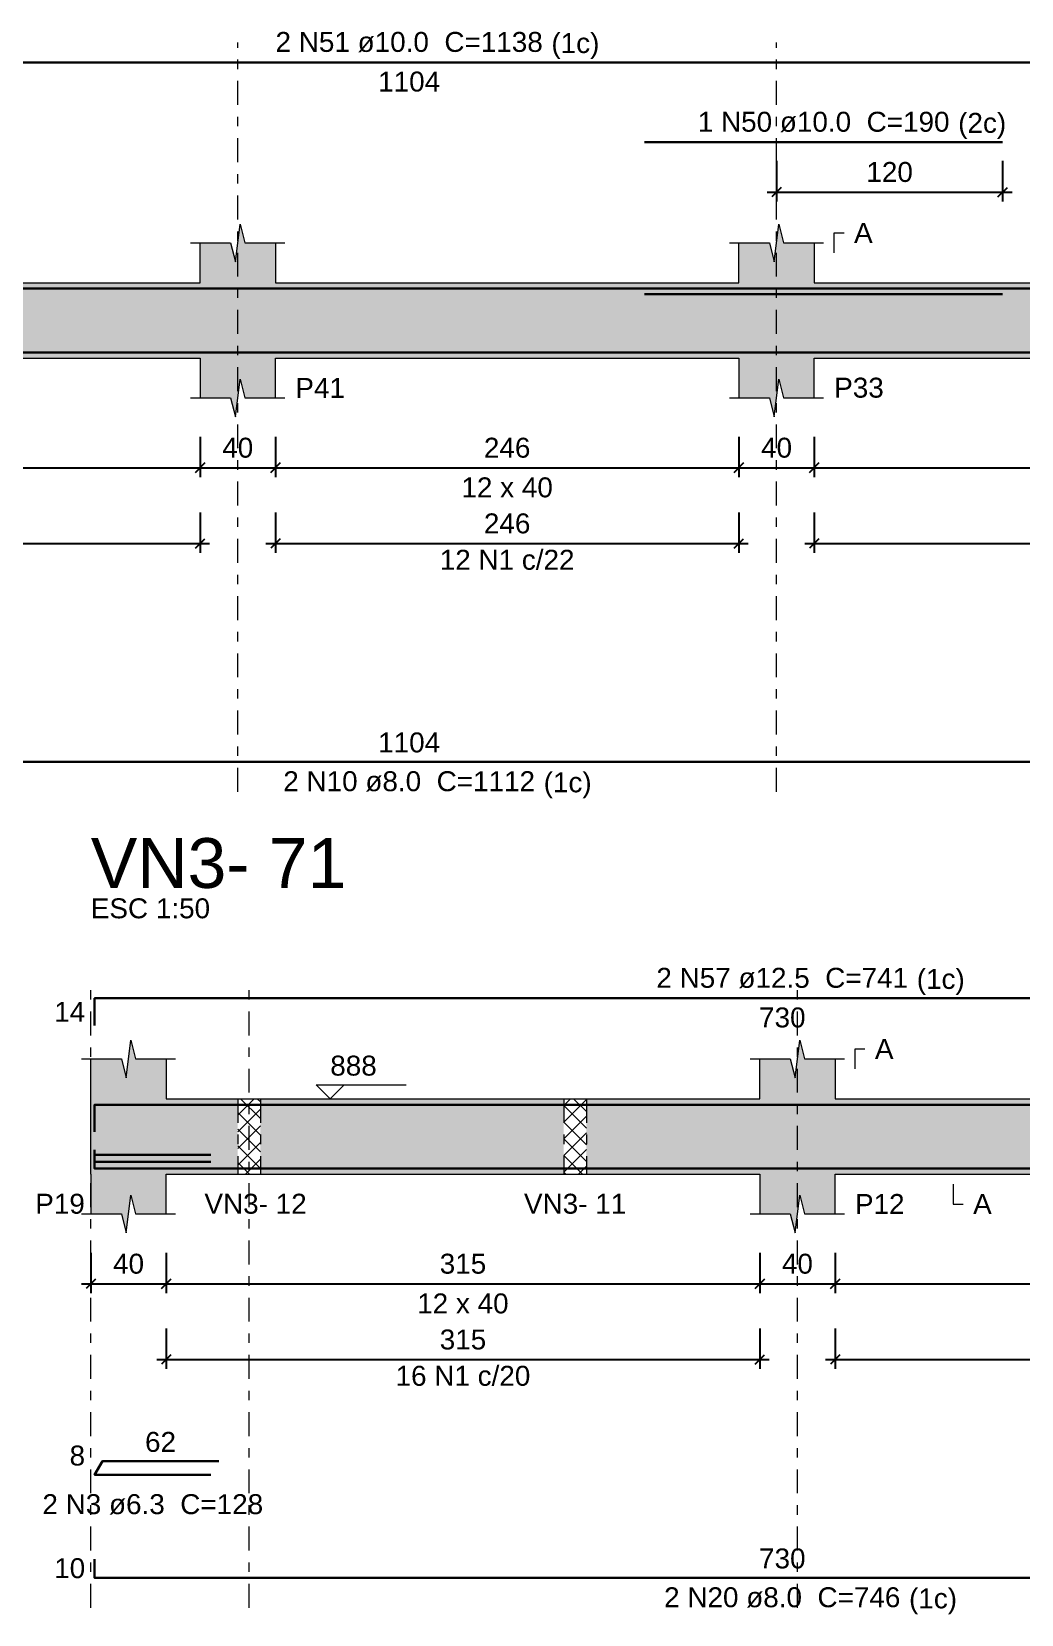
# Model space of a CAD drawing. Header units: millimetres. Extents: x -8 to 605, y -494 to 220.
# Drawn here: x 502.45 to 512.96, y -454.73 to -437.92 of the extents above; entities that cross this region are included whole.
import ezdxf

# ---------------------------------------------------------------- set-up
doc = ezdxf.new("R2010")
doc.units = ezdxf.units.MM
doc.header["$MEASUREMENT"] = 0
doc.linetypes.add('DASHDOT', pattern=[2.54, 1.27, -0.635, 0, -0.635])
doc.linetypes.add('NULL', pattern=[0])
for name, color, linetype, lineweight in [('Descrição da armadura', 7, 'Continuous', 0), ('DT-Barras na forma', 7, 'Continuous', 30), ('DT-Barras rebatidas', 7, 'Continuous', 30), ('DT-Cotas', 7, 'Continuous', 5), ('DT-Forma', 5, 'Continuous', 5), ('DT-Hachura forma vigas', 252, 'Continuous', 5), ('DT-Hachura intersecção vigas', 9, 'Continuous', 5), ('DT-Pontilhado', 9, 'DASHDOT', 5), ('DT-Textos', 7, 'Continuous', 5), ('DT-Título', 5, 'Continuous', 20), ('Textos armaduras', 7, 'Continuous', 0)]:
    doc.layers.add(name, color=color, linetype=linetype, lineweight=lineweight)
doc.styles.add('Arial', font='arial.ttf')
doc.dimstyles.new('UM_50.000000', dxfattribs={"dimtxt": 0.18, "dimasz": 0.1, "dimexe": 0.1, "dimexo": 0.2, "dimgap": 0, "dimtad": 1, "dimtih": 1, "dimtoh": 1, "dimdec": 1, "dimlfac": 50, "dimzin": 0, "dimdsep": 46, "dimtxsty": 'Standard', "dimcen": 0.09, "dimdle": 0.1, "dimadec": 1, "dimazin": 2, "dimtfac": 1, "dimtdec": 4, "dimtofl": 0, "dimtmove": 0, "dimatfit": 3, "dimfxl": 1, "dimtolj": 1, "dimarcsym": 0})
pattern_1 = [(45, (491.48074, -487.50912), (-0.08838835, 0.08838835), []), (135, (491.48074, -487.50912), (-0.08838835, -0.08838835), [])]

# ---------------------------------------------------------------- blocks, each defined once
blk = doc.blocks.new('_Oblique')
at = {"color": 0, "linetype": 'ByBlock', "lineweight": -2}
blk.add_line((-0.5, -0.5), (0.5, 0.5), dxfattribs=at)
blk = doc.blocks.new('*D5110')
at = {"layer": 'Defpoints', "color": 0, "transparency": 16777216}
for p in [(499.137, -442.021), (504.237, -442.021), (504.237, -442.55)]:
    blk.add_point(p, dxfattribs=at)
at = {"layer": 'DT-Cotas', "color": 0, "lineweight": -2, "transparency": 16777216}
for p, q in [((499.137, -442.221), (499.137, -442.65)), ((504.237, -442.221), (504.237, -442.65)), ((499.037, -442.55), (504.337, -442.55))]:
    blk.add_line(p, q, dxfattribs=at)
at = {"layer": 'DT-Cotas', "color": 0, "lineweight": -2, "transparency": 16777216, "xscale": 0.1, "yscale": 0.1, "zscale": 0.1, "rotation": 180}
blk.add_blockref('_Oblique', (499.137, -442.55), dxfattribs=at)
at = {"layer": 'DT-Cotas', "color": 0, "lineweight": -2, "transparency": 16777216, "xscale": 0.1, "yscale": 0.1, "zscale": 0.1}
blk.add_blockref('_Oblique', (504.237, -442.55), dxfattribs=at)
at = {"layer": 'DT-Cotas', "color": 7, "transparency": 16777216, "insert": (501.687, -442.339), "char_height": 0.2118, "attachment_point": 5, "rotation": 0.0057, "style": 'Arial'}
blk.add_mtext('\\A1;255', dxfattribs=at)
blk = doc.blocks.new('*D5111')
at = {"layer": 'Defpoints', "color": 0, "transparency": 16777216}
for p in [(504.237, -442.021), (505.037, -442.021), (505.037, -442.55)]:
    blk.add_point(p, dxfattribs=at)
at = {"layer": 'DT-Cotas', "color": 0, "lineweight": -2, "transparency": 16777216}
for p, q in [((504.237, -442.221), (504.237, -442.65)), ((505.037, -442.221), (505.037, -442.65)), ((504.137, -442.55), (505.137, -442.55))]:
    blk.add_line(p, q, dxfattribs=at)
at = {"layer": 'DT-Cotas', "color": 0, "lineweight": -2, "transparency": 16777216, "xscale": 0.1, "yscale": 0.1, "zscale": 0.1, "rotation": 180}
blk.add_blockref('_Oblique', (504.237, -442.55), dxfattribs=at)
at = {"layer": 'DT-Cotas', "color": 0, "lineweight": -2, "transparency": 16777216, "xscale": 0.1, "yscale": 0.1, "zscale": 0.1}
blk.add_blockref('_Oblique', (505.037, -442.55), dxfattribs=at)
at = {"layer": 'DT-Cotas', "color": 7, "transparency": 16777216, "insert": (504.637, -442.339), "char_height": 0.2118, "attachment_point": 5, "rotation": 0.0057, "style": 'Arial'}
blk.add_mtext('\\A1;40', dxfattribs=at)
blk = doc.blocks.new('*D5112')
at = {"layer": 'Defpoints', "color": 0, "transparency": 16777216}
for p in [(505.037, -442.021), (509.957, -442.021), (509.957, -442.55)]:
    blk.add_point(p, dxfattribs=at)
at = {"layer": 'DT-Cotas', "color": 0, "lineweight": -2, "transparency": 16777216}
for p, q in [((505.037, -442.221), (505.037, -442.65)), ((509.957, -442.221), (509.957, -442.65)), ((504.937, -442.55), (510.057, -442.55))]:
    blk.add_line(p, q, dxfattribs=at)
at = {"layer": 'DT-Cotas', "color": 0, "lineweight": -2, "transparency": 16777216, "xscale": 0.1, "yscale": 0.1, "zscale": 0.1, "rotation": 180}
blk.add_blockref('_Oblique', (505.037, -442.55), dxfattribs=at)
at = {"layer": 'DT-Cotas', "color": 0, "lineweight": -2, "transparency": 16777216, "xscale": 0.1, "yscale": 0.1, "zscale": 0.1}
blk.add_blockref('_Oblique', (509.957, -442.55), dxfattribs=at)
at = {"layer": 'DT-Cotas', "color": 7, "transparency": 16777216, "insert": (507.497, -442.339), "char_height": 0.2118, "attachment_point": 5, "rotation": 0.0057, "style": 'Arial'}
blk.add_mtext('\\A1;246', dxfattribs=at)
blk = doc.blocks.new('*D5113')
at = {"layer": 'Defpoints', "color": 0, "transparency": 16777216}
for p in [(509.957, -442.021), (510.757, -442.021), (510.757, -442.55)]:
    blk.add_point(p, dxfattribs=at)
at = {"layer": 'DT-Cotas', "color": 0, "lineweight": -2, "transparency": 16777216}
for p, q in [((509.957, -442.221), (509.957, -442.65)), ((510.757, -442.221), (510.757, -442.65)), ((509.857, -442.55), (510.857, -442.55))]:
    blk.add_line(p, q, dxfattribs=at)
at = {"layer": 'DT-Cotas', "color": 0, "lineweight": -2, "transparency": 16777216, "xscale": 0.1, "yscale": 0.1, "zscale": 0.1, "rotation": 180}
blk.add_blockref('_Oblique', (509.957, -442.55), dxfattribs=at)
at = {"layer": 'DT-Cotas', "color": 0, "lineweight": -2, "transparency": 16777216, "xscale": 0.1, "yscale": 0.1, "zscale": 0.1}
blk.add_blockref('_Oblique', (510.757, -442.55), dxfattribs=at)
at = {"layer": 'DT-Cotas', "color": 7, "transparency": 16777216, "insert": (510.357, -442.339), "char_height": 0.2118, "attachment_point": 5, "rotation": 0.0057, "style": 'Arial'}
blk.add_mtext('\\A1;40', dxfattribs=at)
blk = doc.blocks.new('*D5114')
at = {"layer": 'Defpoints', "color": 0, "transparency": 16777216}
for p in [(510.757, -442.021), (516.737, -442.021), (516.737, -442.55)]:
    blk.add_point(p, dxfattribs=at)
at = {"layer": 'DT-Cotas', "color": 0, "lineweight": -2, "transparency": 16777216}
for p, q in [((510.757, -442.221), (510.757, -442.65)), ((516.737, -442.221), (516.737, -442.65)), ((510.657, -442.55), (516.837, -442.55))]:
    blk.add_line(p, q, dxfattribs=at)
at = {"layer": 'DT-Cotas', "color": 0, "lineweight": -2, "transparency": 16777216, "xscale": 0.1, "yscale": 0.1, "zscale": 0.1, "rotation": 180}
blk.add_blockref('_Oblique', (510.757, -442.55), dxfattribs=at)
at = {"layer": 'DT-Cotas', "color": 0, "lineweight": -2, "transparency": 16777216, "xscale": 0.1, "yscale": 0.1, "zscale": 0.1}
blk.add_blockref('_Oblique', (516.737, -442.55), dxfattribs=at)
at = {"layer": 'DT-Cotas', "color": 7, "transparency": 16777216, "insert": (513.747, -442.339), "char_height": 0.2118, "attachment_point": 5, "rotation": 0.0057, "style": 'Arial'}
blk.add_mtext('\\A1;299', dxfattribs=at)
blk = doc.blocks.new('*D5116')
at = {"layer": 'Defpoints', "color": 0, "transparency": 16777216}
for p in [(510.357, -439.092), (512.757, -439.092), (512.757, -439.622)]:
    blk.add_point(p, dxfattribs=at)
at = {"layer": 'DT-Cotas', "color": 0, "lineweight": -2, "transparency": 16777216}
for p, q in [((510.357, -439.292), (510.357, -439.722)), ((512.757, -439.292), (512.757, -439.722)), ((510.257, -439.622), (512.857, -439.622))]:
    blk.add_line(p, q, dxfattribs=at)
at = {"layer": 'DT-Cotas', "color": 0, "lineweight": -2, "transparency": 16777216, "xscale": 0.1, "yscale": 0.1, "zscale": 0.1, "rotation": 180}
blk.add_blockref('_Oblique', (510.357, -439.622), dxfattribs=at)
at = {"layer": 'DT-Cotas', "color": 0, "lineweight": -2, "transparency": 16777216, "xscale": 0.1, "yscale": 0.1, "zscale": 0.1}
blk.add_blockref('_Oblique', (512.757, -439.622), dxfattribs=at)
at = {"layer": 'DT-Cotas', "color": 7, "transparency": 16777216, "insert": (511.557, -439.41), "char_height": 0.2118, "attachment_point": 5, "rotation": 0.0057, "style": 'Arial'}
blk.add_mtext('\\A1;120', dxfattribs=at)
blk = doc.blocks.new('*D5120')
at = {"layer": 'Defpoints', "color": 0, "transparency": 16777216}
for p in [(499.137, -442.826), (504.237, -442.826), (504.237, -443.355)]:
    blk.add_point(p, dxfattribs=at)
at = {"layer": 'DT-Cotas', "color": 0, "lineweight": -2, "transparency": 16777216}
for p, q in [((499.137, -443.026), (499.137, -443.455)), ((504.237, -443.026), (504.237, -443.455)), ((499.037, -443.355), (504.337, -443.355))]:
    blk.add_line(p, q, dxfattribs=at)
at = {"layer": 'DT-Cotas', "color": 0, "lineweight": -2, "transparency": 16777216, "xscale": 0.1, "yscale": 0.1, "zscale": 0.1, "rotation": 180}
blk.add_blockref('_Oblique', (499.137, -443.355), dxfattribs=at)
at = {"layer": 'DT-Cotas', "color": 0, "lineweight": -2, "transparency": 16777216, "xscale": 0.1, "yscale": 0.1, "zscale": 0.1}
blk.add_blockref('_Oblique', (504.237, -443.355), dxfattribs=at)
at = {"layer": 'DT-Cotas', "color": 7, "transparency": 16777216, "insert": (501.687, -443.143), "char_height": 0.2118, "attachment_point": 5, "rotation": 0.0057, "style": 'Arial'}
blk.add_mtext('\\A1;255', dxfattribs=at)
blk = doc.blocks.new('*D5121')
at = {"layer": 'Defpoints', "color": 0, "transparency": 16777216}
for p in [(505.037, -442.826), (509.957, -442.826), (509.957, -443.355)]:
    blk.add_point(p, dxfattribs=at)
at = {"layer": 'DT-Cotas', "color": 0, "lineweight": -2, "transparency": 16777216}
for p, q in [((505.037, -443.026), (505.037, -443.455)), ((509.957, -443.026), (509.957, -443.455)), ((504.937, -443.355), (510.057, -443.355))]:
    blk.add_line(p, q, dxfattribs=at)
at = {"layer": 'DT-Cotas', "color": 0, "lineweight": -2, "transparency": 16777216, "xscale": 0.1, "yscale": 0.1, "zscale": 0.1, "rotation": 180}
blk.add_blockref('_Oblique', (505.037, -443.355), dxfattribs=at)
at = {"layer": 'DT-Cotas', "color": 0, "lineweight": -2, "transparency": 16777216, "xscale": 0.1, "yscale": 0.1, "zscale": 0.1}
blk.add_blockref('_Oblique', (509.957, -443.355), dxfattribs=at)
at = {"layer": 'DT-Cotas', "color": 7, "transparency": 16777216, "insert": (507.497, -443.143), "char_height": 0.2118, "attachment_point": 5, "rotation": 0.0057, "style": 'Arial'}
blk.add_mtext('\\A1;246', dxfattribs=at)
blk = doc.blocks.new('*D5122')
at = {"layer": 'Defpoints', "color": 0, "transparency": 16777216}
for p in [(510.757, -442.826), (516.737, -442.826), (516.737, -443.355)]:
    blk.add_point(p, dxfattribs=at)
at = {"layer": 'DT-Cotas', "color": 0, "lineweight": -2, "transparency": 16777216}
for p, q in [((510.757, -443.026), (510.757, -443.455)), ((516.737, -443.026), (516.737, -443.455)), ((510.657, -443.355), (516.837, -443.355))]:
    blk.add_line(p, q, dxfattribs=at)
at = {"layer": 'DT-Cotas', "color": 0, "lineweight": -2, "transparency": 16777216, "xscale": 0.1, "yscale": 0.1, "zscale": 0.1, "rotation": 180}
blk.add_blockref('_Oblique', (510.757, -443.355), dxfattribs=at)
at = {"layer": 'DT-Cotas', "color": 0, "lineweight": -2, "transparency": 16777216, "xscale": 0.1, "yscale": 0.1, "zscale": 0.1}
blk.add_blockref('_Oblique', (516.737, -443.355), dxfattribs=at)
at = {"layer": 'DT-Cotas', "color": 7, "transparency": 16777216, "insert": (513.747, -443.143), "char_height": 0.2118, "attachment_point": 5, "rotation": 0.0057, "style": 'Arial'}
blk.add_mtext('\\A1;299', dxfattribs=at)
blk = doc.blocks.new('*D5155')
at = {"layer": 'Defpoints', "color": 0, "transparency": 16777216}
for p in [(503.078, -450.689), (503.878, -450.689), (503.878, -451.219)]:
    blk.add_point(p, dxfattribs=at)
at = {"layer": 'DT-Cotas', "color": 0, "lineweight": -2, "transparency": 16777216}
for p, q in [((503.078, -450.889), (503.078, -451.319)), ((503.878, -450.889), (503.878, -451.319)), ((502.978, -451.219), (503.978, -451.219))]:
    blk.add_line(p, q, dxfattribs=at)
at = {"layer": 'DT-Cotas', "color": 0, "lineweight": -2, "transparency": 16777216, "xscale": 0.1, "yscale": 0.1, "zscale": 0.1, "rotation": 180}
blk.add_blockref('_Oblique', (503.078, -451.219), dxfattribs=at)
at = {"layer": 'DT-Cotas', "color": 0, "lineweight": -2, "transparency": 16777216, "xscale": 0.1, "yscale": 0.1, "zscale": 0.1}
blk.add_blockref('_Oblique', (503.878, -451.219), dxfattribs=at)
at = {"layer": 'DT-Cotas', "color": 7, "transparency": 16777216, "insert": (503.478, -451.007), "char_height": 0.2118, "attachment_point": 5, "rotation": 0.0057, "style": 'Arial'}
blk.add_mtext('\\A1;40', dxfattribs=at)
blk = doc.blocks.new('*D5156')
at = {"layer": 'Defpoints', "color": 0, "transparency": 16777216}
for p in [(503.878, -450.689), (510.178, -450.689), (510.178, -451.219)]:
    blk.add_point(p, dxfattribs=at)
at = {"layer": 'DT-Cotas', "color": 0, "lineweight": -2, "transparency": 16777216}
for p, q in [((503.878, -450.889), (503.878, -451.319)), ((510.178, -450.889), (510.178, -451.319)), ((503.778, -451.219), (510.278, -451.219))]:
    blk.add_line(p, q, dxfattribs=at)
at = {"layer": 'DT-Cotas', "color": 0, "lineweight": -2, "transparency": 16777216, "xscale": 0.1, "yscale": 0.1, "zscale": 0.1, "rotation": 180}
blk.add_blockref('_Oblique', (503.878, -451.219), dxfattribs=at)
at = {"layer": 'DT-Cotas', "color": 0, "lineweight": -2, "transparency": 16777216, "xscale": 0.1, "yscale": 0.1, "zscale": 0.1}
blk.add_blockref('_Oblique', (510.178, -451.219), dxfattribs=at)
at = {"layer": 'DT-Cotas', "color": 7, "transparency": 16777216, "insert": (507.028, -451.007), "char_height": 0.2118, "attachment_point": 5, "rotation": 0.0057, "style": 'Arial'}
blk.add_mtext('\\A1;315', dxfattribs=at)
blk = doc.blocks.new('*D5157')
at = {"layer": 'Defpoints', "color": 0, "transparency": 16777216}
for p in [(510.178, -450.689), (510.978, -450.689), (510.978, -451.219)]:
    blk.add_point(p, dxfattribs=at)
at = {"layer": 'DT-Cotas', "color": 0, "lineweight": -2, "transparency": 16777216}
for p, q in [((510.178, -450.889), (510.178, -451.319)), ((510.978, -450.889), (510.978, -451.319)), ((510.078, -451.219), (511.078, -451.219))]:
    blk.add_line(p, q, dxfattribs=at)
at = {"layer": 'DT-Cotas', "color": 0, "lineweight": -2, "transparency": 16777216, "xscale": 0.1, "yscale": 0.1, "zscale": 0.1, "rotation": 180}
blk.add_blockref('_Oblique', (510.178, -451.219), dxfattribs=at)
at = {"layer": 'DT-Cotas', "color": 0, "lineweight": -2, "transparency": 16777216, "xscale": 0.1, "yscale": 0.1, "zscale": 0.1}
blk.add_blockref('_Oblique', (510.978, -451.219), dxfattribs=at)
at = {"layer": 'DT-Cotas', "color": 7, "transparency": 16777216, "insert": (510.578, -451.007), "char_height": 0.2118, "attachment_point": 5, "rotation": 0.0057, "style": 'Arial'}
blk.add_mtext('\\A1;40', dxfattribs=at)
blk = doc.blocks.new('*D5158')
at = {"layer": 'Defpoints', "color": 0, "transparency": 16777216}
for p in [(510.978, -450.689), (516.658, -450.689), (516.658, -451.219)]:
    blk.add_point(p, dxfattribs=at)
at = {"layer": 'DT-Cotas', "color": 0, "lineweight": -2, "transparency": 16777216}
for p, q in [((510.978, -450.889), (510.978, -451.319)), ((516.658, -450.889), (516.658, -451.319)), ((510.878, -451.219), (516.758, -451.219))]:
    blk.add_line(p, q, dxfattribs=at)
at = {"layer": 'DT-Cotas', "color": 0, "lineweight": -2, "transparency": 16777216, "xscale": 0.1, "yscale": 0.1, "zscale": 0.1, "rotation": 180}
blk.add_blockref('_Oblique', (510.978, -451.219), dxfattribs=at)
at = {"layer": 'DT-Cotas', "color": 0, "lineweight": -2, "transparency": 16777216, "xscale": 0.1, "yscale": 0.1, "zscale": 0.1}
blk.add_blockref('_Oblique', (516.658, -451.219), dxfattribs=at)
at = {"layer": 'DT-Cotas', "color": 7, "transparency": 16777216, "insert": (513.818, -451.007), "char_height": 0.2118, "attachment_point": 5, "rotation": 0.0057, "style": 'Arial'}
blk.add_mtext('\\A1;284', dxfattribs=at)
blk = doc.blocks.new('*D5162')
at = {"layer": 'Defpoints', "color": 0, "transparency": 16777216}
for p in [(503.878, -451.494), (510.178, -451.494), (510.178, -452.023)]:
    blk.add_point(p, dxfattribs=at)
at = {"layer": 'DT-Cotas', "color": 0, "lineweight": -2, "transparency": 16777216}
for p, q in [((503.878, -451.694), (503.878, -452.123)), ((510.178, -451.694), (510.178, -452.123)), ((503.778, -452.023), (510.278, -452.023))]:
    blk.add_line(p, q, dxfattribs=at)
at = {"layer": 'DT-Cotas', "color": 0, "lineweight": -2, "transparency": 16777216, "xscale": 0.1, "yscale": 0.1, "zscale": 0.1, "rotation": 180}
blk.add_blockref('_Oblique', (503.878, -452.023), dxfattribs=at)
at = {"layer": 'DT-Cotas', "color": 0, "lineweight": -2, "transparency": 16777216, "xscale": 0.1, "yscale": 0.1, "zscale": 0.1}
blk.add_blockref('_Oblique', (510.178, -452.023), dxfattribs=at)
at = {"layer": 'DT-Cotas', "color": 7, "transparency": 16777216, "insert": (507.028, -451.812), "char_height": 0.2118, "attachment_point": 5, "rotation": 0.0057, "style": 'Arial'}
blk.add_mtext('\\A1;315', dxfattribs=at)
blk = doc.blocks.new('*D5163')
at = {"layer": 'Defpoints', "color": 0, "transparency": 16777216}
for p in [(510.978, -451.494), (516.658, -451.494), (516.658, -452.023)]:
    blk.add_point(p, dxfattribs=at)
at = {"layer": 'DT-Cotas', "color": 0, "lineweight": -2, "transparency": 16777216}
for p, q in [((510.978, -451.694), (510.978, -452.123)), ((516.658, -451.694), (516.658, -452.123)), ((510.878, -452.023), (516.758, -452.023))]:
    blk.add_line(p, q, dxfattribs=at)
at = {"layer": 'DT-Cotas', "color": 0, "lineweight": -2, "transparency": 16777216, "xscale": 0.1, "yscale": 0.1, "zscale": 0.1, "rotation": 180}
blk.add_blockref('_Oblique', (510.978, -452.023), dxfattribs=at)
at = {"layer": 'DT-Cotas', "color": 0, "lineweight": -2, "transparency": 16777216, "xscale": 0.1, "yscale": 0.1, "zscale": 0.1}
blk.add_blockref('_Oblique', (516.658, -452.023), dxfattribs=at)
at = {"layer": 'DT-Cotas', "color": 7, "transparency": 16777216, "insert": (513.818, -451.812), "char_height": 0.2118, "attachment_point": 5, "rotation": 0.0057, "style": 'Arial'}
blk.add_mtext('\\A1;284', dxfattribs=at)

msp = doc.modelspace()

# ---------------------------------------------------------------- hatches: boundary and pattern name
at = {"layer": 'DT-Hachura forma vigas', "linetype": 'Continuous'}
for points in [[(517.5366, -441.8091), (517.5366, -441.3855), (517.5366, -440.5855), (517.5366, -440.1619), (517.2116, -440.1619), (517.1616, -439.9619), (517.1116, -440.3619), (517.0616, -440.1619), (516.7366, -440.1619), (516.7366, -440.5855), (510.7566, -440.5855), (510.7566, -440.1619), (510.4316, -440.1619), (510.3816, -439.9619), (510.3316, -440.3619), (510.2816, -440.1619), (509.9566, -440.1619), (509.9566, -440.5855), (505.0368, -440.5855), (505.0368, -440.1619), (504.7118, -440.1619), (504.6618, -439.9619), (504.6118, -440.3619), (504.5618, -440.1619), (504.2368, -440.1619), (504.2368, -440.5855), (499.1368, -440.5855), (499.1368, -440.1619), (498.8118, -440.1619), (498.7618, -439.9619), (498.7118, -440.3619), (498.6618, -440.1619), (498.3368, -440.1619), (498.3368, -440.5855), (495.6166, -440.5855), (495.6166, -441.3855), (498.3368, -441.3855), (498.3368, -441.8091), (498.6618, -441.8091), (498.7118, -442.0091), (498.7618, -441.6091), (498.8118, -441.8091), (499.1368, -441.8091), (499.1368, -441.3855), (504.2368, -441.3855), (504.2368, -441.8091), (504.5618, -441.8091), (504.6118, -442.0091), (504.6618, -441.6091), (504.7118, -441.8091), (505.0368, -441.8091), (505.0368, -441.3855), (509.9566, -441.3855), (509.9566, -441.8091), (510.2816, -441.8091), (510.3316, -442.0091), (510.3816, -441.6091), (510.4316, -441.8091), (510.7566, -441.8091), (510.7566, -441.3855), (516.7366, -441.3855), (516.7366, -441.8091), (517.0616, -441.8091), (517.1116, -442.0091), (517.1616, -441.6091), (517.2116, -441.8091), (517.5366, -441.8091)], [(503.8776, -450.0537), (504.6376, -450.0537), (504.6376, -449.2537), (503.8776, -449.2537), (503.8776, -448.8301), (503.5526, -448.8301), (503.5026, -448.6301), (503.4526, -449.0301), (503.4026, -448.8301), (503.0776, -448.8301), (503.0776, -449.2537), (503.0776, -450.0537), (503.0776, -450.4773), (503.4026, -450.4773), (503.4526, -450.6773), (503.5026, -450.2773), (503.5526, -450.4773), (503.8776, -450.4773), (503.8776, -450.0537)], [(510.9778, -450.0537), (513.6376, -450.0537), (513.6376, -449.2537), (510.9778, -449.2537), (510.9778, -448.8301), (510.6528, -448.8301), (510.6028, -448.6301), (510.5528, -449.0301), (510.5028, -448.8301), (510.1778, -448.8301), (510.1778, -449.2537), (508.3376, -449.2537), (508.3376, -450.0537), (510.1778, -450.0537), (510.1778, -450.4773), (510.5028, -450.4773), (510.5528, -450.6773), (510.6028, -450.2773), (510.6528, -450.4773), (510.9778, -450.4773), (510.9778, -450.0537)], [(504.8776, -450.0537), (508.0976, -450.0537), (508.0976, -449.2537), (504.8776, -449.2537), (504.8776, -450.0537)]]:
    msp.add_hatch(color=252, dxfattribs=at).paths.add_polyline_path(points)
at = {"layer": 'DT-Hachura intersecção vigas', "linetype": 'Continuous'}
h = msp.add_hatch(dxfattribs=at)
h.set_pattern_fill('ANSI37', color=9, style=0)
h.set_pattern_definition(pattern_1)
h.paths.add_polyline_path([(504.6376, -450.0537), (504.8776, -450.0537), (504.8776, -449.2537), (504.6376, -449.2537), (504.6376, -450.0537)])
h = msp.add_hatch(dxfattribs=at)
h.set_pattern_fill('ANSI37', color=9, style=0)
h.set_pattern_definition(pattern_1)
h.paths.add_polyline_path([(508.0976, -450.0537), (508.3376, -450.0537), (508.3376, -449.2537), (508.0976, -449.2537), (508.0976, -450.0537)])

# ---------------------------------------------------------------- linework, layer by layer
at = {"layer": 'DT-Barras na forma'}
for p, q in [((503.1176, -449.8505), (504.3522, -449.8505)), ((503.1176, -449.9231), (504.3522, -449.9231))]:
    msp.add_line(p, q, dxfattribs=at)
for points in [[(495.4166, -441.3555), (495.4166, -440.6455), (517.4966, -440.6455)], [(508.9566, -440.7055), (512.7566, -440.7055)], [(495.4166, -441.3275), (517.4966, -441.3275), (517.4966, -441.1275)], [(503.1176, -449.6037), (503.1176, -449.3162), (517.7178, -449.3162)], [(503.1176, -449.7957), (503.1176, -449.9957), (517.7178, -449.9957), (517.7178, -449.7957)]]:
    msp.add_lwpolyline(points, dxfattribs=at)
at = {"layer": 'DT-Barras rebatidas'}
for points in [[(495.4166, -438.9551), (495.4166, -438.2451), (517.4966, -438.2451)], [(508.9566, -439.0923), (512.7566, -439.0923)], [(495.4166, -445.6745), (517.4966, -445.6745), (517.4966, -445.4745)], [(503.1176, -448.4741), (503.1176, -448.1866), (517.7178, -448.1866)], [(504.3522, -453.2476), (503.1176, -453.2476), (503.2002, -453.1046), (504.4348, -453.1046)], [(503.1176, -454.1427), (503.1176, -454.3427), (517.7178, -454.3427), (517.7178, -454.1427)]]:
    msp.add_lwpolyline(points, dxfattribs=at)
at = {"layer": 'DT-Forma'}
for p, q in [((504.6118, -440.3619), (504.6618, -439.9619)), ((504.6618, -439.9619), (504.7118, -440.1619)), ((510.3316, -440.3619), (510.3816, -439.9619)), ((510.3816, -439.9619), (510.4316, -440.1619)), ((504.1368, -440.1619), (504.5618, -440.1619)), ((504.2368, -440.5855), (504.2368, -440.1619)), ((504.5618, -440.1619), (504.6118, -440.3619)), ((504.7118, -440.1619), (505.1368, -440.1619)), ((505.0368, -440.1619), (505.0368, -440.5855)), ((509.8566, -440.1619), (510.2816, -440.1619)), ((509.9566, -440.5855), (509.9566, -440.1619)), ((510.2816, -440.1619), (510.3316, -440.3619)), ((510.4316, -440.1619), (510.8566, -440.1619)), ((510.7566, -440.1619), (510.7566, -440.5855)), ((499.1368, -440.5855), (504.2368, -440.5855)), ((505.0368, -440.5855), (509.9566, -440.5855)), ((510.7566, -440.5855), (516.7366, -440.5855)), ((499.1368, -441.3855), (504.2368, -441.3855)), ((504.2368, -441.3855), (504.2368, -441.8091)), ((505.0368, -441.8091), (505.0368, -441.3855)), ((505.0368, -441.3855), (509.9566, -441.3855)), ((509.9566, -441.3855), (509.9566, -441.8091)), ((510.7566, -441.8091), (510.7566, -441.3855)), ((510.7566, -441.3855), (516.7366, -441.3855)), ((504.6118, -442.0091), (504.6618, -441.6091)), ((504.6618, -441.6091), (504.7118, -441.8091)), ((510.3316, -442.0091), (510.3816, -441.6091)), ((510.3816, -441.6091), (510.4316, -441.8091)), ((504.1368, -441.8091), (504.5618, -441.8091)), ((504.5618, -441.8091), (504.6118, -442.0091)), ((504.7118, -441.8091), (505.1368, -441.8091)), ((509.8566, -441.8091), (510.2816, -441.8091)), ((510.2816, -441.8091), (510.3316, -442.0091)), ((510.4316, -441.8091), (510.8566, -441.8091)), ((503.4526, -449.0301), (503.5026, -448.6301)), ((503.5026, -448.6301), (503.5526, -448.8301)), ((510.5528, -449.0301), (510.6028, -448.6301)), ((510.6028, -448.6301), (510.6528, -448.8301)), ((502.9776, -448.8301), (503.4026, -448.8301)), ((503.0776, -449.2537), (503.0776, -448.8301)), ((503.4026, -448.8301), (503.4526, -449.0301)), ((503.5526, -448.8301), (503.9776, -448.8301)), ((503.8776, -448.8301), (503.8776, -449.2537)), ((510.0778, -448.8301), (510.5028, -448.8301)), ((510.1778, -449.2537), (510.1778, -448.8301)), ((510.5028, -448.8301), (510.5528, -449.0301)), ((510.6528, -448.8301), (511.0778, -448.8301)), ((510.9778, -448.8301), (510.9778, -449.2537)), ((503.8776, -449.2537), (504.6376, -449.2537)), ((504.6376, -449.2537), (504.8776, -449.2537)), ((504.8776, -449.2537), (508.0976, -449.2537)), ((508.0976, -449.2537), (508.3376, -449.2537)), ((508.3376, -449.2537), (510.1778, -449.2537)), ((510.9778, -449.2537), (513.6376, -449.2537)), ((503.0776, -450.0537), (503.0776, -450.4773)), ((503.8776, -450.4773), (503.8776, -450.0537)), ((503.8776, -450.0537), (504.6376, -450.0537)), ((504.6376, -450.0537), (504.8776, -450.0537)), ((504.8776, -450.0537), (508.0976, -450.0537)), ((508.0976, -450.0537), (508.3376, -450.0537)), ((508.3376, -450.0537), (510.1778, -450.0537)), ((510.1778, -450.0537), (510.1778, -450.4773)), ((510.9778, -450.4773), (510.9778, -450.0537)), ((510.9778, -450.0537), (513.6376, -450.0537)), ((503.4526, -450.6773), (503.5026, -450.2773)), ((503.5026, -450.2773), (503.5526, -450.4773)), ((510.5528, -450.6773), (510.6028, -450.2773)), ((510.6028, -450.2773), (510.6528, -450.4773)), ((502.9776, -450.4773), (503.4026, -450.4773)), ((503.4026, -450.4773), (503.4526, -450.6773)), ((503.5526, -450.4773), (503.9776, -450.4773)), ((510.0778, -450.4773), (510.5028, -450.4773)), ((510.5028, -450.4773), (510.5528, -450.6773)), ((510.6528, -450.4773), (511.0778, -450.4773))]:
    msp.add_line(p, q, dxfattribs=at)
at = {"layer": 'DT-Forma', "linetype": 'Continuous'}
msp.add_line((503.0776, -450.0537), (503.0776, -449.2537), dxfattribs=at)
at = {"layer": 'DT-Pontilhado', "ltscale": 0.2}
for p, q in [((504.6368, -445.9922), (504.6368, -438.0333)), ((510.3566, -445.9922), (510.3566, -438.0333)), ((503.0776, -454.6604), (503.0776, -447.9748)), ((504.7576, -454.6604), (504.7576, -447.9748)), ((510.5778, -454.6604), (510.5778, -447.9748)), ((504.6376, -449.2537), (504.6376, -450.0537)), ((504.8776, -449.2537), (504.8776, -450.0537)), ((508.0976, -449.2537), (508.0976, -450.0537)), ((508.3376, -449.2537), (508.3376, -450.0537))]:
    msp.add_line(p, q, dxfattribs=at)
at = {"layer": 'DT-Textos'}
for points in [[(510.9684, -440.2678), (510.9684, -440.056), (511.0743, -440.056)], [(511.1896, -448.936), (511.1896, -448.7242), (511.2955, -448.7242)], [(505.7677, -449.1054), (505.6194, -449.2537), (505.4712, -449.1054), (506.4243, -449.1054)], [(512.232, -450.1596), (512.232, -450.3714), (512.3379, -450.3714)]]:
    msp.add_lwpolyline(points, dxfattribs=at)

# ---------------------------------------------------------------- texts
at = {"layer": 'Descrição da armadura', "linetype": 'NULL', "char_height": 0.2118, "attachment_point": 8, "line_spacing_factor": 0.9, "style": 'Arial'}
for s, insert, width in [('2 N51 ø10.0  C=1138', (506.4567, -438.1388), 5.673722), ('1 N50 ø10.0  C=190', (510.8567, -438.9868), 5.344721), ('12 N1 c/22', (507.4967, -443.6369), 2.86156), ('2 N10 ø8.0  C=1112', (506.4567, -445.9918), 5.344721), ('2 N57 ø12.5  C=741', (510.4172, -448.0803), 5.344721), ('16 N1 c/20', (507.0277, -452.3051), 2.86156), ('2 N3 ø6.3  C=128', (503.7352, -453.6713), 4.686721), ('2 N20 ø8.0  C=746', (510.4172, -454.6603), 5.015721)]:
    msp.add_mtext(s, dxfattribs=dict(at, insert=insert, width=width))
at = {"layer": 'DT-Textos', "linetype": 'NULL', "char_height": 0.2118, "line_spacing_factor": 0.798, "style": 'Arial'}
for s, insert, width, attachment_point in [('(1c)', (507.9667, -438.2087), 1.018965, 7), ('(2c)', (512.2847, -439.0567), 1.018965, 7), ('A', (511.1797, -440.1618), 0.394865, 7), ('P41', (505.2487, -441.8088), 1.052866, 7), ('P33', (510.9687, -441.8088), 1.052866, 7), ('12 x 40', (507.4967, -442.8678), 1.940747, 8), ('(1c)', (507.8847, -446.0617), 1.018965, 7), ('ESC 1:50', (503.0772, -447.3393), 2.532883, 7), ('(1c)', (511.8452, -448.1502), 1.018965, 7), ('A', (511.4012, -448.8303), 0.394865, 7), ('888', (505.6192, -449.0103), 0.987001, 7), ('P19', (502.4875, -450.4773), 1.052866, 7), ('VN3- 12', (504.2836, -450.4773), 2.170627, 7), ('VN3- 11', (507.6756, -450.4773), 2.170627, 7), ('P12', (511.1892, -450.4773), 1.052866, 7), ('A', (512.4436, -450.4773), 0.394865, 7), ('12 x 40', (507.0272, -451.5363), 1.940747, 8), ('(1c)', (511.7632, -454.7302), 1.018965, 7)]:
    msp.add_mtext(s, dxfattribs=dict(at, insert=insert, width=width, attachment_point=attachment_point))
at = {"layer": 'DT-Título', "linetype": 'NULL', "insert": (503.0772, -447.0215), "char_height": 0.5295, "width": 5.426568, "attachment_point": 7, "line_spacing_factor": 0.798, "style": 'Arial'}
msp.add_mtext('VN3- 71', dxfattribs=at)
at = {"layer": 'Textos armaduras', "linetype": 'NULL', "char_height": 0.2118, "line_spacing_factor": 0.9, "style": 'Arial'}
for s, insert, width, attachment_point in [('1104', (506.4566, -438.3424), 1.716001, 2), ('1104', (506.4566, -445.5772), 1.716001, 8), ('14', (503.0176, -448.4362), 1.058001, 9), ('730', (510.4177, -448.2839), 1.387001, 2), ('62', (503.8175, -453.0073), 1.058001, 8), ('8', (503.0165, -453.1523), 0.729, 9), ('730', (510.4177, -454.2454), 1.387001, 8), ('10', (503.0176, -454.3486), 1.058001, 9)]:
    msp.add_mtext(s, dxfattribs=dict(at, insert=insert, width=width, attachment_point=attachment_point))

# ---------------------------------------------------------------- dimensions: what is measured, and where the dimension line sits
at = {"layer": 'DT-Cotas'}
for base, p1, p2, picture, middle in [((512.7566, -439.6218), (510.3566, -439.0923), (512.7566, -439.0923), '*D5116', (511.5566, -439.41)), ((504.2368, -442.5504), (499.1368, -442.0209), (504.2368, -442.0209), '*D5110', (501.6868, -442.3386)), ((505.0368, -442.5504), (504.2368, -442.0209), (505.0368, -442.0209), '*D5111', (504.6368, -442.3386)), ((509.9566, -442.5504), (505.0368, -442.0209), (509.9566, -442.0209), '*D5112', (507.4967, -442.3386)), ((510.7566, -442.5504), (509.9566, -442.0209), (510.7566, -442.0209), '*D5113', (510.3566, -442.3386)), ((516.7366, -442.5504), (510.7566, -442.0209), (516.7366, -442.0209), '*D5114', (513.7466, -442.3386)), ((504.2368, -443.3552), (499.1368, -442.8257), (504.2368, -442.8257), '*D5120', (501.6868, -443.1434)), ((509.9566, -443.3552), (505.0368, -442.8257), (509.9566, -442.8257), '*D5121', (507.4967, -443.1434)), ((516.7366, -443.3552), (510.7566, -442.8257), (516.7366, -442.8257), '*D5122', (513.7466, -443.1434)), ((503.8776, -451.2186), (503.0776, -450.6891), (503.8776, -450.6891), '*D5155', (503.4776, -451.0068)), ((510.1778, -451.2186), (503.8776, -450.6891), (510.1778, -450.6891), '*D5156', (507.0277, -451.0068)), ((510.9778, -451.2186), (510.1778, -450.6891), (510.9778, -450.6891), '*D5157', (510.5778, -451.0068)), ((516.6578, -451.2186), (510.9778, -450.6891), (516.6578, -450.6891), '*D5158', (513.8178, -451.0068)), ((510.1778, -452.0234), (503.8776, -451.4939), (510.1778, -451.4939), '*D5162', (507.0277, -451.8116)), ((516.6578, -452.0234), (510.9778, -451.4939), (516.6578, -451.4939), '*D5163', (513.8178, -451.8116))]:
    dim = msp.add_linear_dim(base=base, p1=p1, p2=p2, dimstyle='UM_50.000000', override={"dimtxt": 0.2118, "dimasz": 0.1, "dimexe": 0.1, "dimexo": 0.2, "dimtad": 1, "dimtih": 0, "dimtoh": 0, "dimdec": 1, "dimlfac": 50, "dimzin": 8, "dimtxsty": 'Arial', "dimblk": 'Oblique', "dimblk1": 'Oblique', "dimblk2": 'Oblique', "dimsah": 1, "dimdle": 0.1, "dimse1": 0, "dimse2": 0, "dimclrt": 7, "dimadec": 1, "dimazin": 3, "dimtmove": 2, "dimldrblk": 'Oblique'}, dxfattribs=at)
    dim.commit()
    dim.dimension.update_dxf_attribs({"geometry": picture, "text_midpoint": middle, "dimtype": 160, "text_rotation": 0.00573})

doc.saveas('drawing.dxf')
